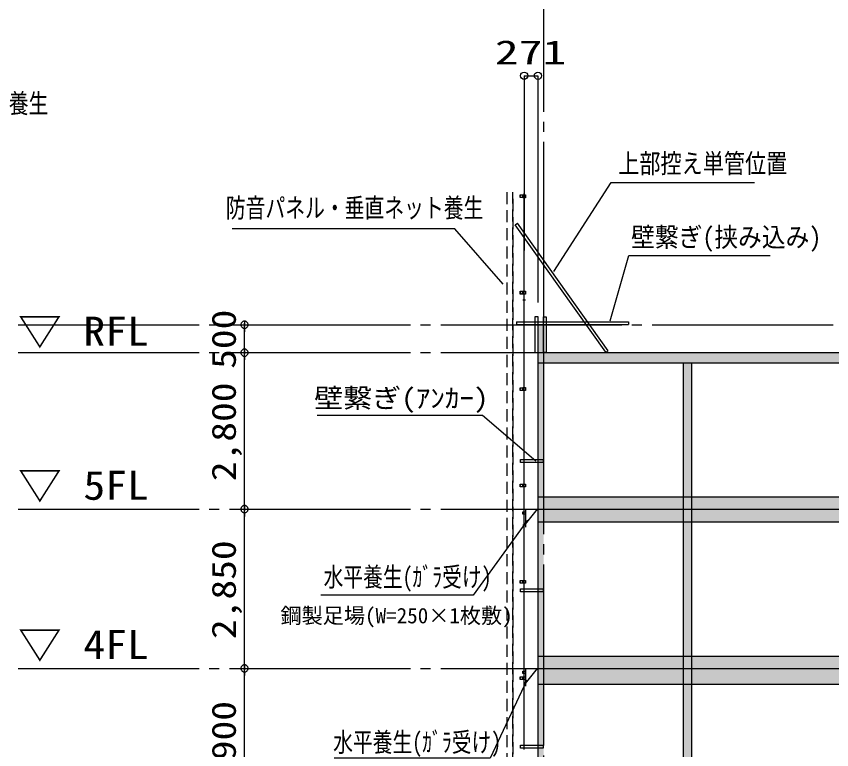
# Model space of a CAD drawing. Units: millimetres, scale not verified. Extents: x -36086 to 36581, y -25429 to 25491.
# Drawn here: x -11690 to 2895, y 1016 to 14141 of the extents above; entities that cross this region are included whole.
import ezdxf
from ezdxf.enums import TextEntityAlignment as Align

# ---------------------------------------------------------------- set-up
doc = ezdxf.new("R2010")
doc.units = ezdxf.units.MM
doc.header["$LTSCALE"] = 180
doc.linetypes.add('DASHED1', pattern=[1.8, 1.2, -0.6])
doc.linetypes.add('LONG_CHAIN', pattern=[21, 18, -1, 1, -1])
for name, color, linetype in [('0-0_基準芯', 7, 'Continuous'), ('0-1_外形線', 4, 'Continuous'), ('0-2_50', 7, 'Continuous'), ('0-4_単管', 5, 'Continuous'), ('0-8_ブラケット', 6, 'Continuous'), ('0-9_ネット', 3, 'DASHED1'), ('0-A_建て枠', 5, 'Continuous'), ('0-D_64', 1, 'Continuous'), ('0-E_仮囲', 7, 'Continuous'), ('0-F_クランプ', 2, 'DASHED1'), ('1-6_寸法_SNP', 7, 'Continuous'), ('1-7_0', 7, 'Continuous')]:
    doc.layers.add(name, color=color, linetype=linetype)
doc.styles.add('ＭＳ ゴシック', font='')
doc.styles.get('ＭＳ ゴシック').set_extended_font_data('MS Gothic')

# ---------------------------------------------------------------- blocks, each defined once
blk = doc.blocks.new('_DOT')
at = {"layer": '1-7_0'}
blk.add_line((-0.5, 0), (-1, 0), dxfattribs=at)
for points in [[(0.502, -0.032), (0.496, 0.063), (0.484, 0.124), (0.465, 0.184), (0.438, 0.241), (0.405, 0.294), (0.364, 0.342), (0.319, 0.385), (0.268, 0.422), (0.213, 0.452), (0.155, 0.476), (0.094, 0.491), (0.031, 0.499), (-0.031, 0.499), (-0.094, 0.491), (-0.155, 0.476), (-0.213, 0.452), (-0.268, 0.422), (-0.319, 0.385), (-0.364, 0.342), (-0.405, 0.294), (-0.438, 0.241), (-0.465, 0.184), (-0.484, 0.124), (-0.502, 0.032), (-0.5, 0), (0, 0)], [(-0.502, 0.032), (-0.496, -0.063), (-0.484, -0.124), (-0.465, -0.184), (-0.438, -0.241), (-0.405, -0.294), (-0.364, -0.342), (-0.319, -0.385), (-0.268, -0.422), (-0.213, -0.452), (-0.155, -0.476), (-0.094, -0.491), (-0.031, -0.499), (0.031, -0.499), (0.094, -0.491), (0.155, -0.476), (0.213, -0.452), (0.268, -0.422), (0.319, -0.385), (0.364, -0.342), (0.405, -0.294), (0.438, -0.241), (0.465, -0.184), (0.484, -0.124), (0.502, -0.032), (0.5, 0), (0, 0)]]:
    blk.add_lwpolyline(points, close=True, dxfattribs=at)

msp = doc.modelspace()

# ---------------------------------------------------------------- linework, layer by layer
at = {"layer": '0-0_基準芯', "linetype": 'LONG_CHAIN'}
for p, q in [((-2258.7, 15671.4), (-2258.7, -7078.6)), ((-11658.7, 8621.4), (21641.3, 8621.4)), ((-11658.7, 8121.4), (21641.3, 8121.4)), ((-11658.7, 5321.4), (21641.3, 5321.4)), ((-11658.7, 2471.4), (21641.3, 2471.4))]:
    msp.add_line(p, q, dxfattribs=at)
at = {"layer": '0-0_基準芯'}
for p, q in [((-2358.7, 8621.4), (-2258.7, 8621.4)), ((-2258.7, 8621.4), (-2258.7, 8121.4)), ((-2258.7, 8621.4), (-2258.7, 8121.4)), ((-2358.7, 7941.4), (11441.3, 7941.4))]:
    msp.add_line(p, q, dxfattribs=at)
at = {"layer": '0-1_外形線'}
for p, q in [((-2358.7, 8621.4), (-2358.7, 8121.4)), ((-2358.7, 8121.4), (11441.3, 8121.4)), ((-2358.7, 8121.4), (-2358.7, 5321.4)), ((-2358.7, 8121.4), (11441.3, 8121.4)), ((241.3, -3978.6), (241.3, 7941.4)), ((391.3, -3978.6), (391.3, 7941.4)), ((-2358.7, 5541.4), (11441.3, 5541.4)), ((-2358.7, 5321.4), (11441.3, 5321.4)), ((-2358.7, 5321.4), (11441.3, 5321.4)), ((-2358.7, 5321.4), (-2358.7, 2471.4)), ((-2358.7, 5091.4), (11441.3, 5091.4)), ((-2358.7, 2691.4), (11441.3, 2691.4)), ((-2358.7, 2471.4), (11441.3, 2471.4)), ((-2358.7, 2471.4), (-2358.7, -428.6)), ((-2358.7, 2471.4), (11441.3, 2471.4)), ((-2358.7, 2191.4), (11441.3, 2191.4))]:
    msp.add_line(p, q, dxfattribs=at)
at = {"layer": '0-1_外形線', "color": 9}
for points in [[(-2258.7, 8621.4), (-2358.7, -6578.6), (-2358.7, 8621.4)], [(-2258.7, 8621.4), (-2258.7, -3978.6), (-2358.7, -6578.6)], [(-2258.7, -3978.6), (-2258.7, 8621.4), (-2258.7, -3108.6)], [(-2258.7, 8121.4), (14741.3, 7941.4), (-2258.7, 7941.4)], [(14741.3, 7941.4), (-2258.7, 8121.4), (14741.3, 8121.4)], [(391.3, 7941.4), (241.3, -3978.6), (241.3, 7941.4)], [(241.3, -3978.6), (391.3, 7941.4), (391.3, -3978.6)], [(8741.3, 5091.4), (-2258.7, 5541.4), (8741.3, 5541.4)], [(-2258.7, 5541.4), (8741.3, 5091.4), (-2258.7, 5091.4)], [(8641.3, 2691.4), (-2358.7, 2191.4), (-2358.7, 2691.4)], [(-2358.7, 2191.4), (8641.3, 2691.4), (8641.3, 2191.4)]]:
    msp.add_solid(points, dxfattribs=at)
at = {"layer": '0-2_50'}
for p, q in [((-2358.7, 8621.4), (-2358.7, 8121.4)), ((-2258.7, 8621.4), (-2258.7, 8121.4)), ((-2258.7, 8621.4), (-2258.7, 8121.4))]:
    msp.add_line(p, q, dxfattribs=at)
for points in [[(-2077.9, 9576.8), (-1051.8, 11168.9), (1513.2, 11168.9)], [(-2980.1, 9346.8), (-3846.9, 10337.5), (-7827.1, 10337.5)], [(-1069.5, 8692.3), (-733.4, 9859.8), (1796.3, 9859.8)], [(-2396.3, 6180.3), (-3351.5, 6994), (-6305.8, 6994)], [(-2545.5, 5121.4), (-3520.7, 3780.5), (-6243.1, 3780.5)], [(-2558.1, 2257.7), (-3212.1, 862.4), (-6002.6, 862.4)]]:
    msp.add_lwpolyline(points, dxfattribs=at)
at = {"layer": '0-4_単管'}
for p, q in [((-2605.8, 9072.4), (-2605.8, 10968.2)), ((-2605.8, 9072.4), (-2605.8, 10968.2)), ((-2605.8, 9072.4), (-2605.8, 10968.2)), ((-2605.8, 9072.4), (-2605.8, 10968.2)), ((-2605.8, 9072.4), (-2605.8, 10968.2)), ((-2605.8, 9072.4), (-2605.8, 10968.2)), ((-2605.8, 9072.4), (-2605.8, 10968.2)), ((-2581.5, 9059.9), (-2630.1, 9059.9)), ((-2581.5, 9059.9), (-2630.1, 9059.9)), ((-2581.5, 9059.9), (-2630.1, 9059.9)), ((-2581.5, 9059.9), (-2630.1, 9059.9)), ((-2581.5, 9059.9), (-2630.1, 9059.9)), ((-2581.5, 9059.9), (-2630.1, 9059.9)), ((-2581.5, 9059.9), (-2630.1, 9059.9)), ((-2605.8, 5047.4), (-2605.8, 9047.4)), ((-2605.8, 5047.4), (-2605.8, 9047.4)), ((-2605.8, 5047.4), (-2605.8, 9047.4)), ((-2605.8, 5047.4), (-2605.8, 9047.4)), ((-2605.8, 5047.4), (-2605.8, 9047.4)), ((-2605.8, 5047.4), (-2605.8, 9047.4)), ((-2605.8, 5047.4), (-2605.8, 9047.4)), ((-2581.5, 5034.9), (-2630.1, 5034.9)), ((-2581.5, 5034.9), (-2630.1, 5034.9)), ((-2581.5, 5034.9), (-2630.1, 5034.9)), ((-2581.5, 5034.9), (-2630.1, 5034.9)), ((-2581.5, 5034.9), (-2630.1, 5034.9)), ((-2581.5, 5034.9), (-2630.1, 5034.9)), ((-2581.5, 5034.9), (-2630.1, 5034.9)), ((-2605.8, 1022.4), (-2605.8, 5022.4)), ((-2605.8, 1022.4), (-2605.8, 5022.4)), ((-2605.8, 1022.4), (-2605.8, 5022.4)), ((-2605.8, 1022.4), (-2605.8, 5022.4)), ((-2605.8, 1022.4), (-2605.8, 5022.4)), ((-2605.8, 1022.4), (-2605.8, 5022.4)), ((-2605.8, 1022.4), (-2605.8, 5022.4))]:
    msp.add_line(p, q, dxfattribs=at)
for points in [[(-2678.7, 10944.3), (-2630.1, 10944.3), (-2630.1, 10895.7), (-2678.7, 10895.7)], [(-2678.7, 10944.3), (-2630.1, 10944.3), (-2630.1, 10895.7), (-2678.7, 10895.7)], [(-2678.7, 10944.3), (-2630.1, 10944.3), (-2630.1, 10895.7), (-2678.7, 10895.7)], [(-2630.1, 10945), (-2581.5, 10945), (-2581.5, 10895), (-2630.1, 10895)], [(-2630.1, 10945), (-2581.5, 10945), (-2581.5, 10895), (-2630.1, 10895)], [(-2630.1, 10945), (-2581.5, 10945), (-2581.5, 10895), (-2630.1, 10895)], [(-2678.7, 9219.3), (-2630.1, 9219.3), (-2630.1, 9170.7), (-2678.7, 9170.7)], [(-2678.7, 9219.3), (-2630.1, 9219.3), (-2630.1, 9170.7), (-2678.7, 9170.7)], [(-2678.7, 9219.3), (-2630.1, 9219.3), (-2630.1, 9170.7), (-2678.7, 9170.7)], [(-2630.1, 9220), (-2581.5, 9220), (-2581.5, 9170), (-2630.1, 9170)], [(-2630.1, 9220), (-2581.5, 9220), (-2581.5, 9170), (-2630.1, 9170)], [(-2630.1, 9220), (-2581.5, 9220), (-2581.5, 9170), (-2630.1, 9170)], [(-2678.7, 7494.3), (-2630.1, 7494.3), (-2630.1, 7445.7), (-2678.7, 7445.7)], [(-2678.7, 7494.3), (-2630.1, 7494.3), (-2630.1, 7445.7), (-2678.7, 7445.7)], [(-2678.7, 7494.3), (-2630.1, 7494.3), (-2630.1, 7445.7), (-2678.7, 7445.7)], [(-2630.1, 7495), (-2581.5, 7495), (-2581.5, 7445), (-2630.1, 7445)], [(-2630.1, 7495), (-2581.5, 7495), (-2581.5, 7445), (-2630.1, 7445)], [(-2630.1, 7495), (-2581.5, 7495), (-2581.5, 7445), (-2630.1, 7445)], [(-2678.7, 5769.3), (-2630.1, 5769.3), (-2630.1, 5720.7), (-2678.7, 5720.7)], [(-2678.7, 5769.3), (-2630.1, 5769.3), (-2630.1, 5720.7), (-2678.7, 5720.7)], [(-2678.7, 5769.3), (-2630.1, 5769.3), (-2630.1, 5720.7), (-2678.7, 5720.7)], [(-2630.1, 5770), (-2581.5, 5770), (-2581.5, 5720), (-2630.1, 5720)], [(-2630.1, 5770), (-2581.5, 5770), (-2581.5, 5720), (-2630.1, 5720)], [(-2630.1, 5770), (-2581.5, 5770), (-2581.5, 5720), (-2630.1, 5720)], [(-2678.7, 4044.3), (-2630.1, 4044.3), (-2630.1, 3995.7), (-2678.7, 3995.7)], [(-2678.7, 4044.3), (-2630.1, 4044.3), (-2630.1, 3995.7), (-2678.7, 3995.7)], [(-2678.7, 4044.3), (-2630.1, 4044.3), (-2630.1, 3995.7), (-2678.7, 3995.7)], [(-2630.1, 4045), (-2581.5, 4045), (-2581.5, 3995), (-2630.1, 3995)], [(-2630.1, 4045), (-2581.5, 4045), (-2581.5, 3995), (-2630.1, 3995)], [(-2630.1, 4045), (-2581.5, 4045), (-2581.5, 3995), (-2630.1, 3995)], [(-2678.7, 2319.3), (-2630.1, 2319.3), (-2630.1, 2270.7), (-2678.7, 2270.7)], [(-2678.7, 2319.3), (-2630.1, 2319.3), (-2630.1, 2270.7), (-2678.7, 2270.7)], [(-2678.7, 2319.3), (-2630.1, 2319.3), (-2630.1, 2270.7), (-2678.7, 2270.7)], [(-2630.1, 2320), (-2581.5, 2320), (-2581.5, 2270), (-2630.1, 2270)], [(-2630.1, 2320), (-2581.5, 2320), (-2581.5, 2270), (-2630.1, 2270)], [(-2630.1, 2320), (-2581.5, 2320), (-2581.5, 2270), (-2630.1, 2270)]]:
    msp.add_lwpolyline(points, close=True, dxfattribs=at)
for points in [[(-1142.8, 8128.6), (-2765.5, 10410.4), (-2725.9, 10438.6)], [(-1142.8, 8128.6), (-1103.2, 8156.8), (-2725.9, 10438.6)]]:
    msp.add_lwpolyline(points, dxfattribs=at)
for centre in [(-2654.4, 10920), (-2654.4, 10920), (-2654.4, 10920), (-2654.4, 9195), (-2654.4, 9195), (-2654.4, 9195), (-2654.4, 7470), (-2654.4, 7470), (-2654.4, 7470), (-2654.4, 5745), (-2654.4, 5745), (-2654.4, 5745), (-2654.4, 4020), (-2654.4, 4020), (-2654.4, 4020), (-2654.4, 2295), (-2654.4, 2295), (-2654.4, 2295)]:
    msp.add_circle(centre, 24.3, dxfattribs=at)
at = {"layer": '0-8_ブラケット'}
for p, q in [((-2605.8, 5321.4), (-2305.8, 5321.4)), ((-2605.8, 5321.4), (-2305.8, 5321.4)), ((-2605.8, 5321.4), (-2305.8, 5321.4)), ((-2605.8, 5321.4), (-2305.8, 5321.4)), ((-2605.8, 5321.4), (-2305.8, 5321.4)), ((-2605.8, 5321.4), (-2305.8, 5321.4)), ((-2605.8, 5321.4), (-2305.8, 5321.4)), ((-2581.3, 5051.4), (-2365.8, 5321.4)), ((-2581.3, 5321.4), (-2581.3, 5001.4)), ((-2581.3, 5051.4), (-2365.8, 5321.4)), ((-2581.3, 5321.4), (-2581.3, 5001.4)), ((-2581.3, 5051.4), (-2365.8, 5321.4)), ((-2581.3, 5321.4), (-2581.3, 5001.4)), ((-2581.3, 5051.4), (-2365.8, 5321.4)), ((-2581.3, 5321.4), (-2581.3, 5001.4)), ((-2581.3, 5051.4), (-2365.8, 5321.4)), ((-2581.3, 5321.4), (-2581.3, 5001.4)), ((-2581.3, 5051.4), (-2365.8, 5321.4)), ((-2581.3, 5321.4), (-2581.3, 5001.4)), ((-2581.3, 5051.4), (-2365.8, 5321.4)), ((-2581.3, 5321.4), (-2581.3, 5001.4)), ((-2605.8, 2471.4), (-2305.8, 2471.4)), ((-2605.8, 2471.4), (-2305.8, 2471.4)), ((-2605.8, 2471.4), (-2305.8, 2471.4)), ((-2605.8, 2471.4), (-2305.8, 2471.4)), ((-2605.8, 2471.4), (-2305.8, 2471.4)), ((-2605.8, 2471.4), (-2305.8, 2471.4)), ((-2605.8, 2471.4), (-2305.8, 2471.4)), ((-2581.3, 2201.4), (-2365.8, 2471.4)), ((-2581.3, 2471.4), (-2581.3, 2151.4)), ((-2581.3, 2201.4), (-2365.8, 2471.4)), ((-2581.3, 2471.4), (-2581.3, 2151.4)), ((-2581.3, 2201.4), (-2365.8, 2471.4)), ((-2581.3, 2471.4), (-2581.3, 2151.4)), ((-2581.3, 2201.4), (-2365.8, 2471.4)), ((-2581.3, 2471.4), (-2581.3, 2151.4)), ((-2581.3, 2201.4), (-2365.8, 2471.4)), ((-2581.3, 2471.4), (-2581.3, 2151.4)), ((-2581.3, 2201.4), (-2365.8, 2471.4)), ((-2581.3, 2471.4), (-2581.3, 2151.4)), ((-2581.3, 2201.4), (-2365.8, 2471.4)), ((-2581.3, 2471.4), (-2581.3, 2151.4))]:
    msp.add_line(p, q, dxfattribs=at)
for points in [[(-2630.3, 5231.4), (-2630.3, 5271.4), (-2581.3, 5271.4), (-2581.3, 5231.4)], [(-2630.3, 5231.4), (-2630.3, 5271.4), (-2581.3, 5271.4), (-2581.3, 5231.4)], [(-2630.3, 5231.4), (-2630.3, 5271.4), (-2581.3, 5271.4), (-2581.3, 5231.4)], [(-2630.3, 5231.4), (-2630.3, 5271.4), (-2581.3, 5271.4), (-2581.3, 5231.4)], [(-2630.3, 5231.4), (-2630.3, 5271.4), (-2581.3, 5271.4), (-2581.3, 5231.4)], [(-2630.3, 5231.4), (-2630.3, 5271.4), (-2581.3, 5271.4), (-2581.3, 5231.4)], [(-2630.3, 5231.4), (-2630.3, 5271.4), (-2581.3, 5271.4), (-2581.3, 5231.4)], [(-2605.8, 5031.4), (-2605.8, 5071.4), (-2581.3, 5071.4), (-2581.3, 5031.4)], [(-2605.8, 5031.4), (-2605.8, 5071.4), (-2581.3, 5071.4), (-2581.3, 5031.4)], [(-2605.8, 5031.4), (-2605.8, 5071.4), (-2581.3, 5071.4), (-2581.3, 5031.4)], [(-2605.8, 5031.4), (-2605.8, 5071.4), (-2581.3, 5071.4), (-2581.3, 5031.4)], [(-2605.8, 5031.4), (-2605.8, 5071.4), (-2581.3, 5071.4), (-2581.3, 5031.4)], [(-2605.8, 5031.4), (-2605.8, 5071.4), (-2581.3, 5071.4), (-2581.3, 5031.4)], [(-2605.8, 5031.4), (-2605.8, 5071.4), (-2581.3, 5071.4), (-2581.3, 5031.4)], [(-2630.3, 2381.4), (-2630.3, 2421.4), (-2581.3, 2421.4), (-2581.3, 2381.4)], [(-2630.3, 2381.4), (-2630.3, 2421.4), (-2581.3, 2421.4), (-2581.3, 2381.4)], [(-2630.3, 2381.4), (-2630.3, 2421.4), (-2581.3, 2421.4), (-2581.3, 2381.4)], [(-2630.3, 2381.4), (-2630.3, 2421.4), (-2581.3, 2421.4), (-2581.3, 2381.4)], [(-2630.3, 2381.4), (-2630.3, 2421.4), (-2581.3, 2421.4), (-2581.3, 2381.4)], [(-2630.3, 2381.4), (-2630.3, 2421.4), (-2581.3, 2421.4), (-2581.3, 2381.4)], [(-2630.3, 2381.4), (-2630.3, 2421.4), (-2581.3, 2421.4), (-2581.3, 2381.4)], [(-2605.8, 2181.4), (-2605.8, 2221.4), (-2581.3, 2221.4), (-2581.3, 2181.4)], [(-2605.8, 2181.4), (-2605.8, 2221.4), (-2581.3, 2221.4), (-2581.3, 2181.4)], [(-2605.8, 2181.4), (-2605.8, 2221.4), (-2581.3, 2221.4), (-2581.3, 2181.4)], [(-2605.8, 2181.4), (-2605.8, 2221.4), (-2581.3, 2221.4), (-2581.3, 2181.4)], [(-2605.8, 2181.4), (-2605.8, 2221.4), (-2581.3, 2221.4), (-2581.3, 2181.4)], [(-2605.8, 2181.4), (-2605.8, 2221.4), (-2581.3, 2221.4), (-2581.3, 2181.4)], [(-2605.8, 2181.4), (-2605.8, 2221.4), (-2581.3, 2221.4), (-2581.3, 2181.4)]]:
    msp.add_lwpolyline(points, close=True, dxfattribs=at)
at = {"layer": '0-9_ネット'}
for p, q in [((-2805.8, 10871.4), (-2805.8, 10995.6)), ((-2805.8, 10871.4), (-2805.8, -6378.6)), ((-2805.8, 10871.4), (-2805.8, -6305)), ((-2805.8, -6378.6), (-2805.8, 10871.4))]:
    msp.add_line(p, q, dxfattribs=at)
at = {"layer": '0-A_建て枠'}
for p, q in [((-2605.8, 13077.5), (-2358.7, 13077.5)), ((-2605.8, 13077.5), (-2605.8, 9947.4)), ((-2358.7, 13077.5), (-2358.7, 9021.4))]:
    msp.add_line(p, q, dxfattribs=at)
for centre in [(-2605.8, 13077.5), (-2358.7, 13077.5)]:
    msp.add_circle(centre, 64.8, dxfattribs=at)
at = {"layer": '0-D_64'}
for p, q in [((-2742.1, 8673.3), (-2742.1, 8624.7)), ((-2742.1, 8624.7), (-742.1, 8624.7))]:
    msp.add_line(p, q, dxfattribs=at)
for points in [[(-2358.5, 8761.2), (-2412.9, 8761.2), (-2412.9, 8123.2), (-2358.5, 8123.2)], [(-2258.2, 8760.1), (-2210.2, 8760.1), (-2210.2, 8123.2), (-2258.2, 8123.2)]]:
    msp.add_lwpolyline(points, close=True, dxfattribs=at)
msp.add_lwpolyline([(-2742.1, 8673.3), (-742.1, 8673.3), (-742.1, 8624.7)], dxfattribs=at)
at = {"layer": '0-E_仮囲'}
for points in [[(-2672, 6207.6), (-2268.5, 6207.6), (-2268.5, 6153.3), (-2672, 6153.3)], [(-2672, 3892.8), (-2268.5, 3892.8), (-2268.5, 3838.5), (-2672, 3838.5)], [(-2672, 1099.8), (-2268.5, 1099.8), (-2268.5, 1045.5), (-2672, 1045.5)]]:
    msp.add_lwpolyline(points, close=True, dxfattribs=at)
at = {"layer": '0-F_クランプ'}
msp.add_line((-2915.7, 10995.6), (-2915.7, -6537.6), dxfattribs=at)
at = {"layer": '1-6_寸法_SNP'}
for p, q in [((-7608.7, 8121.4), (-7608.7, 8621.4)), ((-7608.7, 5321.4), (-7608.7, 8121.4)), ((-7608.7, 2471.4), (-7608.7, 5321.4)), ((-7608.7, -428.6), (-7608.7, 2471.4))]:
    msp.add_line(p, q, dxfattribs=at)

# ---------------------------------------------------------------- block references
at = {"layer": '1-6_寸法_SNP', "xscale": 129.6, "yscale": 129.6}
for p, rotation in [((-7608.7, 8621.4), 90), ((-7608.7, 8121.4), 270), ((-7608.7, 8121.4), 90), ((-7608.7, 5321.4), 270), ((-7608.7, 5321.4), 90), ((-7608.7, 2471.4), 270), ((-7608.7, 2471.4), 90)]:
    msp.add_blockref('_DOT', p, dxfattribs=dict(at, rotation=rotation))

# ---------------------------------------------------------------- texts
at = {"layer": '0-0_基準芯', "style": 'ＭＳ ゴシック', "width": 1.1}
for s, p in [('▽ RFL', (-11659.5, 8089.6)), ('▽ 5FL', (-11658.7, 5332.4)), ('▽ 4FL', (-11658.7, 2482.4))]:
    msp.add_text(s, height=519.9, dxfattribs=at).set_placement(p, align=Align.BOTTOM_LEFT)
at = {"layer": '0-2_50', "style": 'ＭＳ ゴシック'}
for s, height, width, p in [('防音パネル・垂直ネット養生', 346.4, 0.75, (-15722.4, 12304.5)), ('上部控え単管位置', 346.4, 0.8, (-923.1, 11231.4)), ('防音パネル・垂直ネット養生', 346.4, 0.75, (-7942.4, 10435.4)), ('壁繋ぎ(挟み込み)', 346.4, 0.9, (-693.1, 9912.4)), ('壁繋ぎ(ｱﾝｶｰ)', 346.4, 1.1, (-6363.2, 7030.5)), ('水平養生(ｶﾞﾗ受け)', 345.7, 0.75, (-6195, 3830.9)), ('水平養生(ｶﾞﾗ受け)', 345.7, 0.75, (-6022.5, 874.1))]:
    msp.add_text(s, height=height, dxfattribs=dict(at, width=width)).set_placement(p, align=Align.BOTTOM_LEFT)
msp.add_text('鋼製足場(W=250×1枚敷)', height=277.1, dxfattribs=at).set_placement((-6964.4, 3194.3), align=Align.BOTTOM_LEFT)
at = {"layer": '0-A_建て枠', "style": 'ＭＳ ゴシック', "width": 1.45}
msp.add_text('271', height=433, dxfattribs=at).set_placement((-3130.9, 13149.4), align=Align.BOTTOM_LEFT)
at = {"layer": '1-6_寸法_SNP', "style": 'ＭＳ ゴシック', "width": 1.2}
for s, p in [('500', (-7633, 7831.4)), ('2,800', (-7633, 5821.4)), ('2,850', (-7633, 2996.4)), ('2,900', (-7633, 121.4))]:
    msp.add_text(s, height=432.8, rotation=90, dxfattribs=at).set_placement(p, align=Align.BOTTOM_LEFT)

doc.saveas('drawing.dxf')
